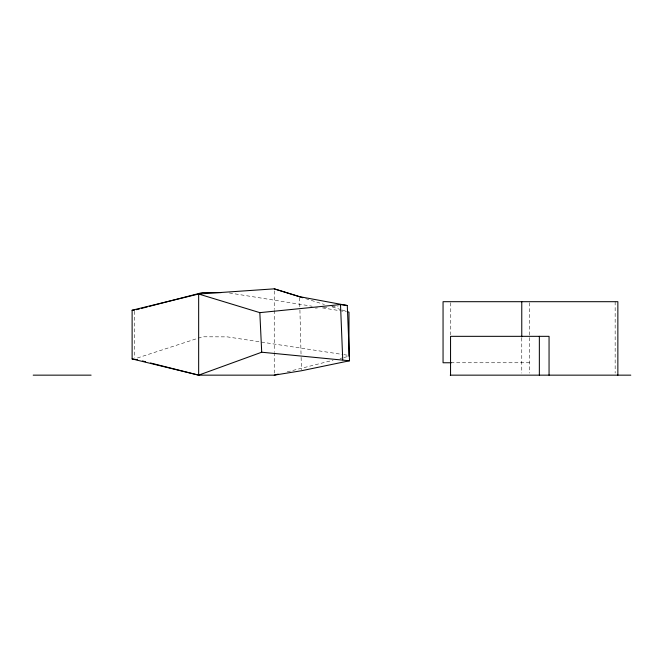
<?xml version="1.0" encoding="UTF-8"?>
<svg xmlns="http://www.w3.org/2000/svg" width="664" height="664" viewBox="0 0 664 664"><rect width="100%" height="100%" fill="white"/><g stroke="black" fill="none" stroke-linecap="round" stroke-linejoin="round"><path stroke-width="0.5" stroke-dasharray="3.32 2.49" d="M137.357 357.987L202.512 336.789L227.312 336.872L342.856 354.51M287.197 371.873L333.046 360.262M340.018 358.502L343.014 357.747M344.01 357.489L347.994 356.485M315.392 308.113L317.45 307.938M323.617 307.44L327.734 307.1M331.851 306.768L338.026 306.262M450.756 362.76L529.465 362.76M343.877 354.667L348.99 355.447M229.354 292.965L312.18 306.245M322.405 307.888L345.919 311.657M305.714 298.659L324.406 304.486M332.274 306.934L341.122 309.698M342.109 310.005L346.044 311.225M299.605 297.688L299.896 309.009M299.921 310.038L301.091 356.344M301.116 357.373L301.431 369.723M615.154 301.697L615.154 373.077M529.465 302.734L529.465 373.077M521.771 337.91L521.771 373.077M450.756 302.734L450.756 334.822M274.24 290.907L274.24 309.399M274.24 310.428L274.24 351.522M274.24 352.551L274.24 373.093M134.435 311.267L134.435 357.896"/><path stroke-width="1" d="M150.496 362.984L198.66 375.152L261.707 352.219L349.521 360.784L347.28 305.506L299.58 296.659L274.24 288.848L198.66 294.011L132.119 310.229L132.119 358.933L198.66 375.152L274.24 375.152L301.456 370.753L349.521 360.784M136.444 309.706L139.44 308.926M141.449 308.411L147.45 306.851M149.458 306.328L202.512 292.55L221.112 292.616M274.24 375.152L278.224 374.139M198.66 375.152L198.66 294.011L259.832 312.644L340.507 304.568L347.28 305.506M132.119 310.229L134.435 310.229M132.119 358.933L137.448 359.697M451.346 362.76L443.054 362.76L443.054 301.697L617.86 301.697L617.86 375.152M33.2 375.152L91.101 375.152M450.25 375.152L630.8 375.152M142.461 360.959L145.474 361.722M274.24 288.848L302.767 297.738M347.023 311.532L348.99 312.146L348.99 356.228M259.832 312.644L261.707 352.219M340.507 304.568L342.74 359.838M549.053 375.152L549.053 336.333L450.549 336.333L450.549 375.152M539.351 336.333L539.351 375.152M521.771 301.697L521.771 336.889"/></g></svg>
